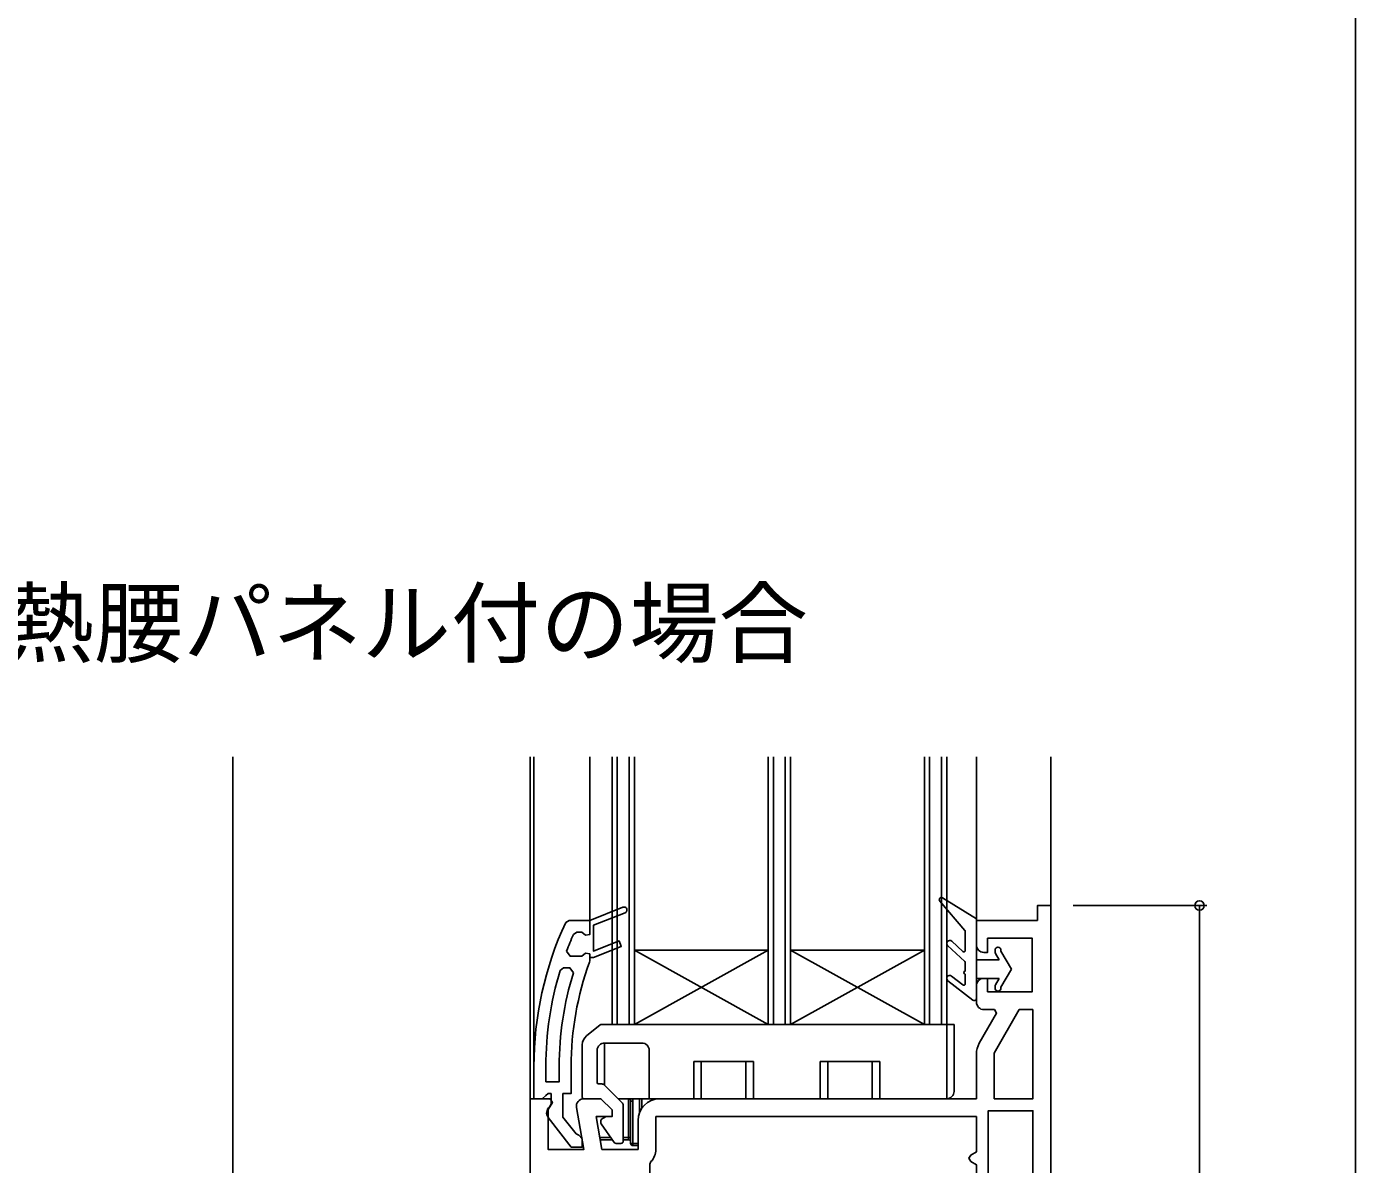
# Model space of a CAD drawing. Units: millimetres, scale not verified. Extents: x -525 to 525, y -783 to 779.
# Drawn here: x 346.3 to 525, y 254.5 to 407.5 of the extents above; entities that cross this region are included whole.
import ezdxf
from ezdxf.enums import TextEntityAlignment as Align

# ---------------------------------------------------------------- set-up
doc = ezdxf.new("R2010")
doc.units = ezdxf.units.MM
doc.header["$LTSCALE"] = 4
for name, color, linetype in [('0-1_USER1', 3, 'Continuous'), ('0-2_YKK_11', 7, 'Continuous'), ('0-4_YKK_12', 2, 'Continuous'), ('0-5_YKK_13', 4, 'Continuous'), ('0-7_YKK_D', 6, 'Continuous'), ('0-8_YKK_ZWAK', 7, 'Continuous')]:
    doc.layers.add(name, color=color, linetype=linetype)
doc.styles.add('ＭＳ ゴシック', font='')
doc.styles.get('ＭＳ ゴシック').set_extended_font_data('MS Gothic')

msp = doc.modelspace()

# ---------------------------------------------------------------- linework, layer by layer
at = {"layer": '0-2_YKK_11'}
for p, q in [((474.032, 278.499), (474.032, 276.299)), ((430.932, 256.499), (430.932, 260.899))]:
    msp.add_line(p, q, dxfattribs=at)
for points in [[(419.826, 285.398), (420.285, 285.699), (420.957, 285.699), (421.441, 285.324), (422.032, 285.399), (422.032, 287.299), (426.484, 289.07), (422.032, 287.299), (419.25, 287.299), (418.796, 287.009)], [(426.779, 288.327), (422.532, 286.637), (422.532, 283.16), (425.984, 284.533), (426.279, 283.79), (422.532, 282.299), (422.032, 282.299), (422.032, 282.799), (421.441, 282.874), (420.957, 282.499), (420.932, 282.499), (419.396, 282.499), (418.928, 283.173)], [(422.001, 281.681), (422.032, 281.852), (422.032, 282.299), (422.532, 282.299), (426.279, 283.79), (425.984, 284.533), (422.532, 283.16), (422.532, 286.637), (426.779, 288.327)], [(474.032, 216.599), (474.032, 213.299), (482.232, 213.299), (482.232, 211.299), (484.032, 211.299), (484.032, 250.299), (484.032, 289.299), (482.232, 289.299), (482.232, 287.299), (474.032, 287.299), (474.032, 283.999)], [(475.032, 282.999), (475.532, 282.999), (475.532, 284.899), (481.532, 284.899), (481.532, 277.699), (475.532, 277.699), (475.532, 279.499), (475.032, 279.499)], [(418.04, 280.544), (418.519, 280.899), (419.355, 280.899), (419.833, 280.251)], [(475.032, 275.299), (476.454, 275.299), (476.743, 274.799), (474.42, 270.776)], [(474.032, 269.326), (474.032, 263.299), (431.432, 263.299)], [(414.532, 267.666), (414.532, 263.299), (415.632, 263.299), (416.128, 263.736), (416.425, 263.999), (416.832, 263.999), (416.832, 262.599), (416.632, 262.199)], [(417.932, 267.666), (417.932, 265.599), (416.132, 265.599), (416.132, 267.666)], [(416.444, 260.782), (419.556, 256.799), (421.032, 256.799), (421.032, 257.9), (420.556, 258.399), (420.187, 258.591), (418.432, 260.837), (418.432, 263.999), (419.532, 263.999), (419.532, 267.666)], [(420.247, 262.126), (421.239, 256.499), (416.432, 256.499), (416.432, 261.856), (417.012, 262.784), (416.726, 263.299), (414.032, 263.299), (414.032, 250.299), (414.032, 237.299), (416.726, 237.299), (417.012, 237.814), (416.432, 238.743), (416.432, 244.099), (421.239, 244.099), (420.247, 238.473)], [(428.532, 260.399), (428.532, 256.499), (423.676, 256.499), (422.9, 260.899), (425.032, 260.899), (425.032, 261.799), (423.532, 263.299), (421.232, 263.299)], [(430.932, 260.899), (474.032, 260.899), (474.032, 256.165), (473.282, 255.732), (473.032, 255.299), (473.282, 254.866), (474.032, 254.433), (474.032, 250.299), (474.032, 246.165), (473.282, 245.732), (473.032, 245.299), (473.282, 244.866), (474.032, 244.433), (474.032, 239.699), (430.932, 239.699), (430.932, 244.099)], [(430.27, 245.754), (430.132, 246.099), (430.132, 250.299), (430.132, 254.499), (430.27, 254.844)]]:
    msp.add_lwpolyline(points, dxfattribs=at)
for points in [[(481.632, 275.299), (481.632, 263.299), (476.432, 263.299), (476.432, 269.46), (479.803, 275.299)], [(475.632, 238.899), (475.632, 250.299), (475.632, 261.699), (481.632, 261.699), (481.632, 250.299), (481.632, 238.899)]]:
    msp.add_lwpolyline(points, close=True, dxfattribs=at)
for centre, radius, start, end in [((426.632, 288.699), 0.4, 291.69939, 111.69941), ((426.632, 288.699), 0.4, 291.69939, 111.69941), ((460.532, 267.666), 46, 155.13402, 179.99999), ((460.531, 267.666), 44.4, 156.46078, 159.55779), ((475.032, 283.999), 1, 180.00001, 269.99999), ((460.532, 267.666), 41, 160.01112, 180.00001), ((460.532, 267.666), 44.4, 163.13981, 180.00001), ((460.532, 267.666), 42.6, 162.81723, 180.00001), ((475.032, 278.499), 1, 90.00001, 179.99999), ((475.032, 276.299), 1, 180.00001, 269.99999), ((476.932, 269.326), 2.9, 150.00001, 180.00002), ((421.232, 262.299), 1, 90, 189.99998), ((431.432, 260.399), 2.9, 90.00001, 179.99999), ((417.232, 261.399), 1, 126.86989, 218.08672), ((428.532, 256.499), 2.4, 316.39717, 0)]:
    msp.add_arc(centre, radius, start, end, dxfattribs=at)
at = {"layer": '0-4_YKK_12'}
for p, q in [((414.029, 309.299), (414.029, 262.799)), ((414.529, 309.299), (414.529, 263.299)), ((422.032, 287.299), (422.032, 309.299)), ((425.035, 309.299), (425.035, 273.299)), ((425.735, 309.299), (425.735, 273.299)), ((427.335, 309.299), (427.335, 273.3)), ((428.035, 309.299), (428.035, 273.3)), ((446.035, 309.298), (446.035, 273.3)), ((446.735, 309.298), (446.735, 273.3)), ((448.335, 309.298), (448.335, 273.3)), ((449.035, 309.298), (449.035, 273.3)), ((467.035, 309.296), (467.035, 273.3)), ((467.735, 309.296), (467.735, 273.3)), ((469.335, 309.296), (469.335, 273.3)), ((470.035, 309.296), (470.035, 273.3)), ((474.034, 309.299), (474.034, 286.799)), ((484.034, 288.799), (484.034, 309.299)), ((446.035, 283.3), (428.035, 283.3)), ((446.035, 273.3), (428.035, 283.3)), ((428.035, 273.3), (446.035, 283.3)), ((467.035, 283.3), (449.035, 283.3)), ((467.035, 273.3), (449.035, 283.3)), ((449.035, 273.3), (467.035, 283.3)), ((470.035, 273.3), (425.035, 273.299))]:
    msp.add_line(p, q, dxfattribs=at)
at = {"layer": '0-5_YKK_13'}
for p, q in [((472.484, 285.955), (469.104, 289.904)), ((474.032, 287.499), (469.491, 290.353)), ((474.032, 276.799), (474.032, 287.499)), ((472.195, 283.105), (470.704, 284.492)), ((472.532, 285.825), (472.532, 283.251)), ((472.468, 281.758), (470.159, 283.906)), ((476.532, 283.299), (476.532, 283.067)), ((477.086, 281.999), (476.585, 282.867)), ((477.332, 283.299), (477.332, 283.174)), ((478.732, 280.749), (477.332, 283.174)), ((472.532, 281.612), (472.532, 280.477)), ((477.086, 281.999), (474.032, 281.999)), ((478.732, 280.749), (477.332, 278.324)), ((470.186, 279.184), (473.547, 276.563)), ((472.209, 278.626), (470.677, 279.815)), ((472.532, 280.077), (472.532, 278.784)), ((477.086, 279.499), (474.032, 279.499)), ((477.086, 279.499), (476.585, 278.631)), ((476.532, 278.431), (476.532, 278.199)), ((477.332, 278.324), (477.332, 278.199)), ((423.449, 273.233), (421.595, 271.75)), ((470.032, 273.299), (423.637, 273.299)), ((470.032, 273.299), (471.032, 273.299)), ((470.032, 263.299), (470.032, 273.299)), ((471.032, 273.299), (471.032, 264.299)), ((421.032, 270.578), (421.032, 263.499)), ((424.032, 270.799), (429.032, 270.799)), ((424.032, 265.128), (424.032, 270.799)), ((423.032, 265.499), (423.032, 269.799)), ((430.032, 269.799), (430.032, 263.299)), ((444.032, 268.299), (436.032, 268.299)), ((436.032, 263.299), (436.032, 268.299)), ((443.032, 263.299), (443.032, 268.299)), ((444.032, 268.299), (444.032, 263.299)), ((461.032, 268.299), (453.032, 268.299)), ((453.032, 263.299), (453.032, 268.299)), ((460.032, 263.299), (460.032, 268.299)), ((461.032, 268.299), (461.032, 263.299)), ((423.653, 265.299), (423.232, 265.299)), ((426.385, 262.774), (424.006, 265.153)), ((421.032, 263.279), (421.032, 263.299)), ((421.232, 263.299), (421.032, 263.299)), ((421.232, 263.299), (422.824, 263.299)), ((425.86, 263.299), (430.032, 263.299)), ((427.532, 257.299), (427.532, 262.999)), ((427.532, 262.999), (427.832, 262.999)), ((427.832, 262.999), (427.832, 257.299)), ((428.732, 261.457), (428.732, 263.299)), ((429.032, 263.299), (429.032, 262.027)), ((430.032, 263.299), (436.032, 263.299)), ((444.032, 263.299), (443.032, 263.299)), ((444.032, 263.299), (453.032, 263.299)), ((461.032, 263.299), (460.032, 263.299)), ((461.032, 263.299), (470.032, 263.299)), ((426.532, 257.599), (426.532, 262.421)), ((423.532, 260.384), (423.532, 260.062)), ((423.568, 259.948), (425.333, 257.427)), ((424.224, 260.899), (423.632, 260.557)), ((423.394, 258.099), (424.862, 258.099)), ((425.072, 257.799), (423.447, 257.799)), ((426.532, 258.099), (427.232, 258.099)), ((427.232, 257.799), (426.532, 257.799)), ((427.232, 258.099), (427.232, 257.799)), ((425.578, 257.299), (426.232, 257.299)), ((427.832, 257.299), (428.532, 257.299)), ((428.532, 256.999), (427.832, 256.999))]:
    msp.add_line(p, q, dxfattribs=at)
for points in [[(437.032, 268.299), (437.032, 263.299), (436.032, 263.299)], [(454.032, 268.299), (454.032, 263.299), (453.032, 263.299)], [(427.532, 258.099), (427.232, 258.099), (427.232, 263.299)], [(427.832, 256.999), (427.832, 257.299), (427.532, 257.299)]]:
    msp.add_lwpolyline(points, dxfattribs=at)
for centre, radius, start, end in [((469.332, 290.099), 0.3, 57.84718, 220.56105), ((472.332, 285.825), 0.2, 0, 40.56105), ((470.432, 284.199), 0.4, 47.0674, 227.0674), ((472.332, 283.251), 0.2, 227.0674, 0), ((476.932, 283.299), 0.4, 0, 180), ((476.932, 283.067), 0.4, 180, 210), ((472.332, 281.612), 0.2, 0, 47.0674), ((470.432, 279.499), 0.4, 52.18768, 232.05449), ((472.332, 278.784), 0.2, 232.18768, 0), ((472.532, 280.277), 0.2, 90, 270), ((476.932, 278.431), 0.4, 150, 180), ((476.932, 278.199), 0.4, 180, 0), ((473.732, 276.799), 0.3, 232.05449, 0), ((422.532, 270.578), 1.5, 128.65981, 180), ((423.637, 272.999), 0.3, 90, 128.65981), ((424.032, 269.799), 1, 90, 180), ((429.032, 269.799), 1, 0, 90), ((423.232, 265.499), 0.2, 180, 270), ((423.653, 264.799), 0.5, 45, 90), ((421.232, 263.499), 0.2, 180, 270), ((426.032, 262.421), 0.5, 0, 45), ((427.232, 262.999), 0.3, 0, 90), ((427.232, 262.999), 0.6, 0, 30), ((470.032, 264.299), 1, 270, 0), ((423.732, 260.384), 0.2, 120, 180), ((423.732, 260.062), 0.2, 180, 215), ((425.578, 257.599), 0.3, 215, 270), ((426.232, 257.599), 0.3, 270, 0), ((427.232, 257.499), 0.3, 0, 90), ((427.832, 257.299), 0.3, 180, 270)]:
    msp.add_arc(centre, radius, start, end, dxfattribs=at)
at = {"layer": '0-7_YKK_D'}
for p, q in [((374.029, 37.8), (374.029, 309.299)), ((487.032, 289.299), (505.031, 289.299)), ((504.031, 289.299), (504.031, 211.299))]:
    msp.add_line(p, q, dxfattribs=at)
msp.add_circle((504.031, 289.299), 0.637, dxfattribs=at)
at = {"layer": '0-8_YKK_ZWAK'}
msp.add_lwpolyline([(-525, -782.7), (525, -782.7), (525, 747.3)], dxfattribs=at)

# ---------------------------------------------------------------- texts
at = {"layer": '0-1_USER1', "style": 'ＭＳ ゴシック'}
msp.add_text('●断熱腰パネル付の場合', height=8.798, dxfattribs=at).set_placement((319.364, 320.255), align=Align.BOTTOM_LEFT)

doc.saveas('drawing.dxf')
